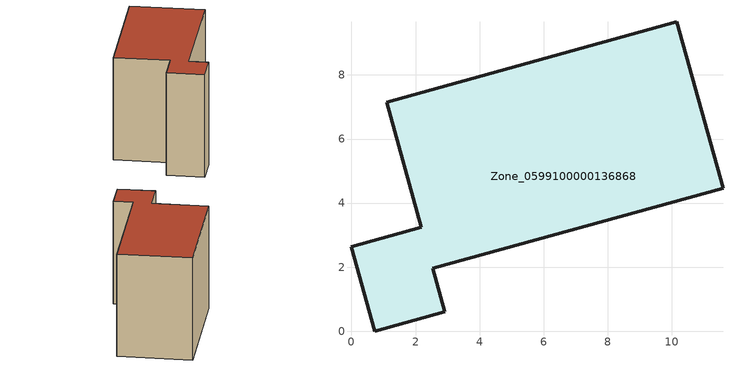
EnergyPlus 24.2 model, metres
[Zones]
Zone_0599100000136868
 floor ground (C_G): 2.54,1.96 2.91,0.61 0.73,0 0,2.64 2.18,3.25 1.1,7.15 10.16,9.66 11.6,4.47 z0
 wall outside (C_F): 2.91,0.61 2.54,1.96 11.6,4.47 10.16,9.66 1.1,7.15 2.18,3.25 0,2.64 0.73,0 2.91,0.61 z0:7.86
 roof outside (C_R): 10.16,9.66 1.1,7.15 2.18,3.25 0,2.64 0.73,0 2.91,0.61 2.54,1.96 11.6,4.47 z7.86
[BUILDING]
Pand.0599100000136868: North Axis=0; Terrain=City; Loads Convergence Tolerance Value=0.04; Temperature Convergence Tolerance Value=0.4; Solar Distribution=FullExterior; Maximum Number of Warmup Days=25; Minimum Number of Warmup Days=1
[Site:Location]
Rotterdam.The.Hague.AP_ZH_NLD Design_Conditions: Latitude=51.96; Longitude=4.45; Time Zone=1; Elevation=-4.5
[SITE:GROUNDTEMPERATURE:BUILDINGSURFACE]
18, 18, 18, 18, 18, 18, 18, 18, 18, 18, 18, 18
[MATERIAL] Thermal Absorptance=0.9; Solar Absorptance=0.7; Visible Absorptance=0.7
Name | Roughness | Thickness | Conductivity | Density | Specific Heat
G.TI.1975-1991 | MediumSmooth | 0.15 | 0.288461 | 540 | 1210
F.TI.1975-1991 | Rough | 0.3 | 0.230769 | 1920 | 840
R.TI.1975-1991 | MediumRough | 0.2 | 0.153846 | 1500 | 1000
[CONSTRUCTION]
C_G: G.TI.1975-1991
C_F: F.TI.1975-1991
C_R: R.TI.1975-1991
[ZONE]
Zone_0599100000136868: Type=1; Multiplier=1; Ceiling Height=Autocalculate; Volume=Autocalculate; Floor Area=autocalculate; Part of Total Floor Area=Yes
[ZONEINFILTRATION:DESIGNFLOWRATE]
Infil_Zone_0599100000136868: Zone or ZoneList or Space or SpaceList=Zone_0599100000136868; Schedule=AlwaysOn; Design Flow Rate Calculation Method=Flow/Area; Flow Rate per Floor Area=0.003; Constant Term Coefficient=1; Temperature Term Coefficient=0; Velocity Term Coefficient=0; Velocity Squared Term Coefficient=0
[HVACTEMPLATE:ZONE:IDEALLOADSAIRSYSTEM]
Zone_0599100000136868: Maximum Heating Supply Air Temperature=50; Minimum Cooling Supply Air Temperature=13; Maximum Heating Supply Air Humidity Ratio=0.0156; Minimum Cooling Supply Air Humidity Ratio=0.0077; Heating Limit=NoLimit; Cooling Limit=NoLimit; Dehumidification Control Type=ConstantSensibleHeatRatio; Cooling Sensible Heat Ratio=0.7; Dehumidification Setpoint=60; Humidification Control Type=None; Humidification Setpoint=30; Outdoor Air Method=None; Outdoor Air Flow Rate per Person=0.00944; Outdoor Air Flow Rate per Zone Floor Area=0; Outdoor Air Flow Rate per Zone=0; Demand Controlled Ventilation Type=None; Outdoor Air Economizer Type=NoEconomizer; Heat Recovery Type=None; Sensible Heat Recovery Effectiveness=0.7; Latent Heat Recovery Effectiveness=0.65
[ZONECONTROL:THERMOSTAT]
ThermostatControl_Zone_0599100000136868: Zone or ZoneList=Zone_0599100000136868; Control Type Schedule=DualSetpointControlType; Control 1=Thermostat_Zone_0599100000136868; Temperature Difference Between Cutout And Setpoint=0
[THERMOSTATSETPOINT:DUALSETPOINT]
Thermostat_Zone_0599100000136868: Heating Setpoint Temperature Schedule=HeatingSetpoint_Zone_0599100000136868; Cooling Setpoint Temperature Schedule=CoolingSetpoint_Zone_0599100000136868
[SCHEDULE:COMPACT]
HeatingSetpoint_Zone_0599100000136868: Through: 12/31, For: AllDays, Until: 24:00, 21
CoolingSetpoint_Zone_0599100000136868: Through: 12/31, For: AllDays, Until: 24:00, 24
DualSetpointControlType: Through: 12/31, For: AllDays, Until: 24:00, 4
AlwaysOn: Through: 12/31, For: AllDays, Until: 24:00, 1
